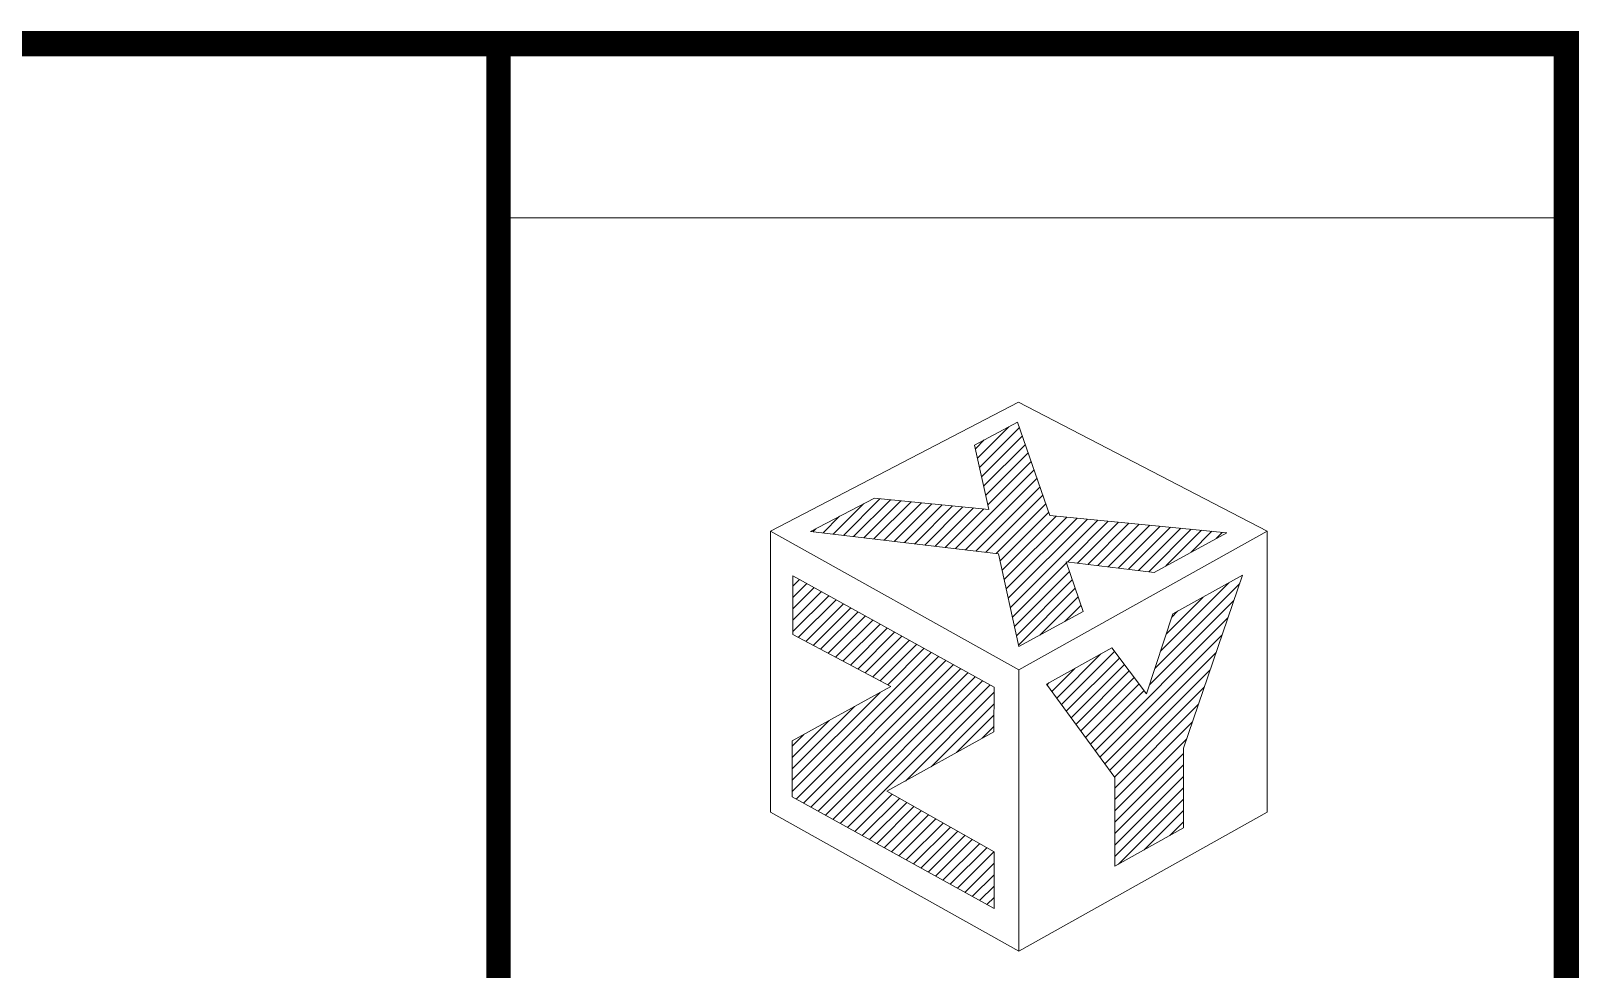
# Model space of a CAD drawing. Header units: inches. Extents: x -3272461 to -2504170, y 403793 to 1071042.
# Drawn here: x -2977455 to -2971352, y 894485 to 898181 of the extents above; entities that cross this region are included whole.
import ezdxf

# ---------------------------------------------------------------- set-up
doc = ezdxf.new("R2010")
doc.units = ezdxf.units.IN
doc.header["$LTSCALE"] = 1000
doc.header["$MEASUREMENT"] = 0
doc.layers.get('0').update_dxf_attribs({"lineweight": 18})
doc.layers.add('0-TK', color=4, linetype='Continuous', lineweight=18)
doc.layers.add('PUB_TITLE', color=153, linetype='Continuous', lineweight=18)

msp = doc.modelspace()

# ---------------------------------------------------------------- hatches: boundary and pattern name
h = msp.add_hatch()
h.set_pattern_fill('ANSI31', color=256, style=0, pattern_type=0)
h.set_pattern_definition([(45, (0, 0), (-22.4506403, 22.4506403), [])])
h.paths.add_polyline_path([(-2974451.7, 896034.2), (-2974451.7, 895802.5), (-2974065.2, 895598.1), (-2974453.6, 895383.4), (-2974453.6, 895163.3), (-2973658.3, 894723.5), (-2973658.3, 894946.1), (-2974080.5, 895185.1), (-2973658.6, 895419.4), (-2973658.1, 895594.9)], flags=0)
h.paths.add_polyline_path([(-2973182.1, 895239.1), (-2973182.1, 894889.9), (-2972911.7, 895040.7), (-2972911.7, 895355.2), (-2972679, 896036.4), (-2972953.7, 895883.8), (-2973056.7, 895569.6), (-2973194.4, 895750.3), (-2973450.8, 895606.8)], flags=0)
h.paths.add_polyline_path([(-2973306.6, 895893.7), (-2973374.3, 896089), (-2973027.1, 896047.7), (-2972740.9, 896203.6), (-2973437.7, 896271.9), (-2973565.1, 896639.7), (-2973735.1, 896548.7), (-2973679.3, 896295.6), (-2974129.9, 896339.8), (-2974381.2, 896208.9), (-2973640.8, 896120.8), (-2973560.2, 895755.1)], flags=0)

# ---------------------------------------------------------------- linework, layer by layer
for points in [[(-2973561.7, 896717.9), (-2974538.8, 896209.8), (-2973560.1, 895663.2), (-2972581.5, 896209.8), (-2973561.7, 896717.9)], [(-2974381.2, 896208.9), (-2974129.9, 896339.8), (-2973679.3, 896295.6), (-2973735.1, 896548.7), (-2973565.1, 896639.7), (-2973437.7, 896271.9), (-2972740.9, 896203.6), (-2973027.1, 896047.7), (-2973374.3, 896089), (-2973306.6, 895893.7), (-2973560.2, 895755.1), (-2973640.8, 896120.8), (-2974381.2, 896208.9)], [(-2974538.8, 896209.8), (-2974538.8, 895102.4), (-2973560.1, 894555.2), (-2972581.5, 895102.4), (-2972581.5, 896209.8)], [(-2974451.7, 895802.5), (-2974451.7, 896034.2), (-2973658.1, 895594.9), (-2973658.6, 895419.4), (-2974080.5, 895185.1), (-2973658.3, 894946.1), (-2973658.3, 894723.5), (-2974453.6, 895163.3), (-2974453.6, 895383.4), (-2974065.2, 895598.1), (-2974451.7, 895802.5)], [(-2973450.8, 895606.8), (-2973182.1, 895239.1), (-2973182.1, 894889.9), (-2972911.7, 895040.7), (-2972911.7, 895355.2), (-2972679, 896036.4), (-2972953.7, 895883.8), (-2973056.7, 895569.6), (-2973194.4, 895750.3), (-2973450.8, 895606.8)], [(-2973560.1, 895663.2), (-2973560.1, 894555.2)]]:
    msp.add_lwpolyline(points)
at = {"layer": '0-TK'}
msp.add_line((-2975611.6, 897444.6), (-2971402.2, 897444.6), dxfattribs=at)
msp.add_lwpolyline([(-2975611.6, 858130.6, 96, 96, 0), (-2975611.6, 898130.6, 96, 96, 0)], format="xyseb", dxfattribs=at)
at = {"layer": 'PUB_TITLE'}
msp.add_lwpolyline([(-2971402.2, 858130.6, 100, 100, 0), (-2971402.2, 898130.6, 100, 100, 0), (-3027302.2, 898130.6, 100, 100, 0), (-3027302.2, 858130.6, 100, 100, 0)], format="xyseb", close=True, dxfattribs=at)

doc.saveas('drawing.dxf')
